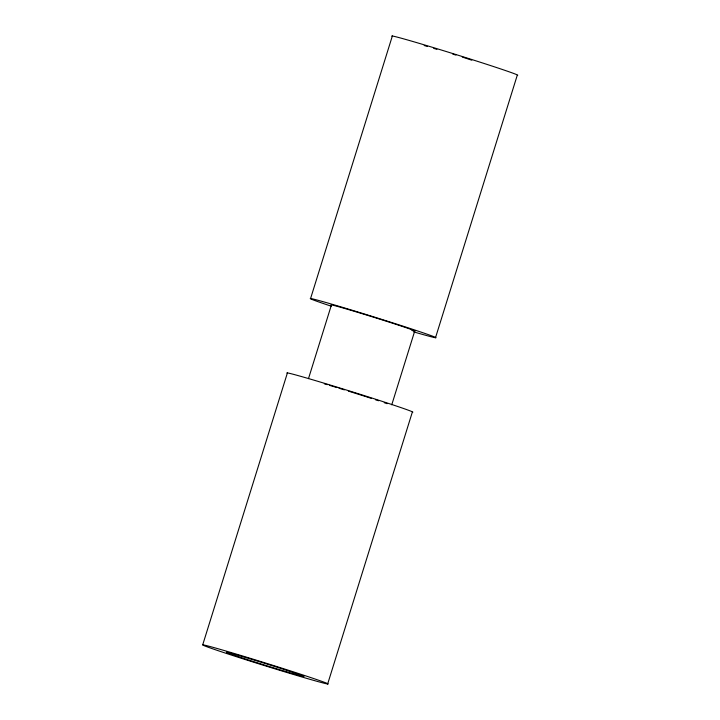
<?xml version="1.0" encoding="UTF-8"?>
<svg xmlns="http://www.w3.org/2000/svg" width="720" height="720" viewBox="0 0 720 720"><rect width="100%" height="100%" fill="white"/><g stroke="black" fill="none" stroke-linecap="round" stroke-linejoin="round"><path stroke-width="1.08" d="M202.743 644.742L287.415 372.906M310.59 298.485L392.346 36M308.484 378.639L331.443 304.929M391.752 404.82L414.711 331.101A43.983 0.918 17.3 0 0 373.059 317.043A43.983 0.918 17.3 0 0 331.443 305.181M327.654 684A65.97 1.386 17.3 0 0 241.065 655.524A65.97 1.386 17.3 0 0 226.881 653.589A65.97 1.386 17.3 0 0 327.654 684L412.317 412.164A65.97 1.386 17.3 0 0 349.839 391.077A65.97 1.386 17.3 0 0 287.424 373.284M435.501 337.743L517.257 75.258A65.97 1.386 17.3 0 0 454.77 54.171A65.97 1.386 17.3 0 0 392.355 36.378M424.206 45.513L427.374 46.467M433.728 48.384L436.896 49.338M452.763 54.126L455.931 55.08M462.276 57.051L471.771 60.183M414.081 330.993A43.983 0.918 17.3 0 1 411.876 330.471M331.272 306.189A65.97 1.386 17.3 0 1 327.96 303.066A65.97 1.386 17.3 0 1 419.13 331.47A65.97 1.386 17.3 0 1 413.73 331.884M324.288 383.805A43.983 0.918 17.3 0 1 327.276 384.687M329.391 385.317A43.983 0.918 17.3 0 1 332.667 386.298M333.783 386.64A43.983 0.918 17.3 0 1 336.861 387.567M338.976 388.215A43.983 0.918 17.3 0 1 344.367 389.871M348.336 391.095A43.983 0.918 17.3 0 1 364.905 396.315M365.922 396.639A43.983 0.918 17.3 0 1 371.376 398.403M375.417 399.726A43.983 0.918 17.3 0 1 378.549 400.761M384.246 402.687A43.983 0.918 17.3 0 1 387.108 403.686M241.569 657.72A40.68 0.855 17.3 0 0 303.714 676.476A40.68 0.855 17.3 0 0 250.317 658.908A40.68 0.855 17.3 0 0 241.569 657.72"/></g></svg>
